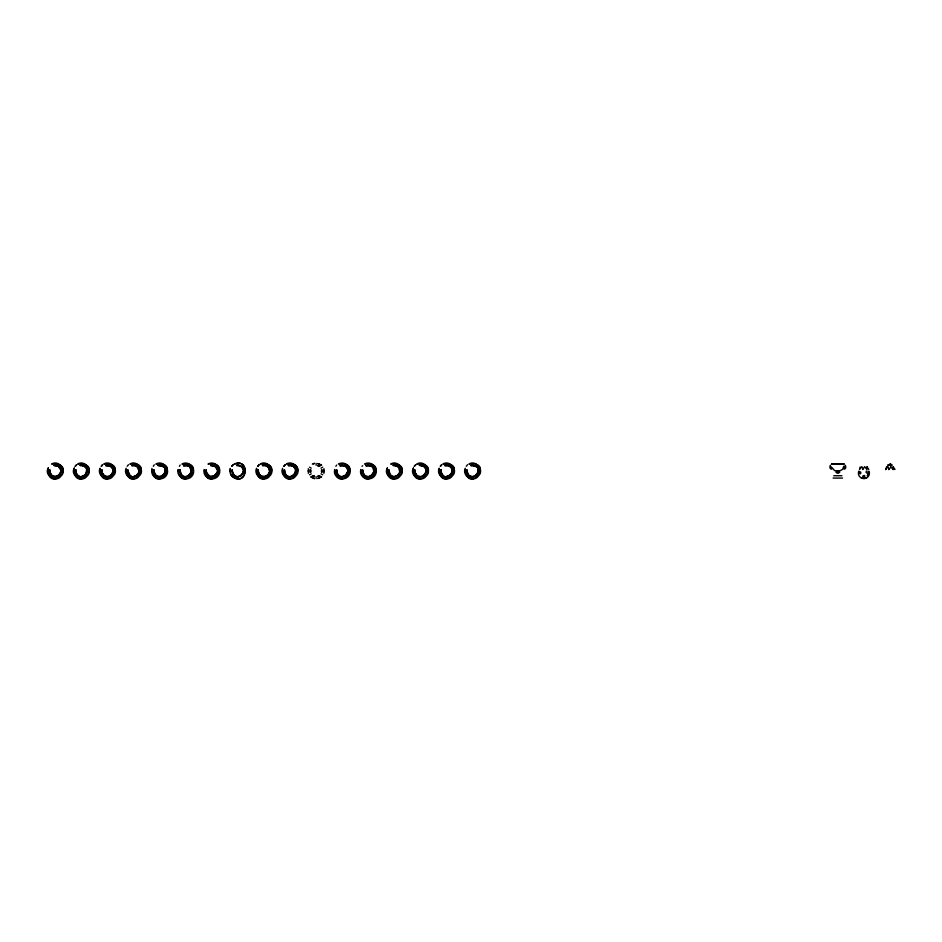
<?xml version="1.0" encoding="UTF-8"?>
<svg xmlns="http://www.w3.org/2000/svg" width="942" height="942" viewBox="0 0 942 942"><rect width="100%" height="100%" fill="white"/><g stroke="black" fill="none" stroke-linecap="round" stroke-linejoin="round"><path stroke-width="1.41" d="M859.504 469.516L860.14 466.985M886.128 468.892L885.598 469.516L886.681 466.667M308.281 473.296L308.552 472.366M323.966 468.704L323.836 469.328M105.716 465.301C124.662 465.136 103.29 488.71 101.606 469.834M101.913 471L102.019 469.917M112.969 471L112.545 473.12M131.798 465.301C150.744 465.136 129.372 488.71 127.688 469.834M139.369 471.577L139.369 470.423M154.111 470.458L154.5 473.12M165.109 471.542L164.72 468.88M205.945 469.834C207.169 488.074 228.847 466.396 210.619 465.16M258.002 471L258.12 469.834C259.356 488.074 281.01 466.384 262.794 465.16M269.824 471L269.706 472.142M336.683 471L336.789 469.917M347.739 471L347.633 472.083M414.963 470.458L415.175 472.601M425.961 471.542L425.749 469.399M441.021 471L441.127 469.917M452.078 471L451.654 473.12M858.668 471.224C856.243 480.738 871.385 480.75 869.195 471.377M888.683 465.065L887.611 465.183M308.576 469.858L308.576 472.142M323.671 472.142L323.671 469.858M842.56 478.077L833.105 478.077M49.431 470.423L49.514 469.858C50.527 488.074 72.404 466.396 54.106 465.16M49.702 469.893C50.868 487.273 71.545 466.608 54.165 465.43M49.844 469.917L49.773 471.542M75.513 469.834C76.749 488.074 98.427 466.396 80.188 465.16M75.784 469.893C76.961 487.273 97.627 466.608 80.247 465.43M75.937 469.917L76.066 472.601M101.877 469.893L101.795 471.553M126.04 469.516C128.854 494.538 155.701 461.827 130.608 463.947M127.959 469.893C129.572 487.885 149.943 465.407 131.88 465.572M139.027 471.542L138.627 473.12M152.121 469.516C154.935 494.538 181.782 461.827 156.69 463.947M153.77 469.834C155.465 488.71 176.837 465.136 157.879 465.301M154.041 469.893C155.654 487.885 176.024 465.407 157.962 465.572M178.215 469.516C181.017 494.538 207.864 461.827 182.772 463.947M179.863 469.834C182.053 489.357 202.989 463.841 183.419 465.501L183.996 465.383M180.134 469.893C181.735 487.885 202.118 465.407 184.043 465.572M180.275 469.917L180.405 472.601L181.782 474.909M204.296 469.516C207.11 494.538 233.957 461.827 208.865 463.947M206.216 469.893C207.381 487.273 228.058 466.608 210.678 465.43M232.026 469.834C233.263 488.074 254.941 466.396 236.701 465.16M232.297 469.893C233.475 487.273 254.14 466.608 236.76 465.43M258.391 469.893C257.119 474.862 263.772 478.854 267.552 475.38M282.553 469.516C285.367 494.538 312.214 461.827 287.122 463.947M284.201 469.834C285.885 488.71 307.257 465.136 288.311 465.301M284.472 469.893C286.085 487.885 306.456 465.407 288.393 465.572M284.614 469.917L284.614 472.083M310.283 469.834L310.283 472.166M310.707 469.917L310.707 472.083M321.54 472.083L321.54 469.917M321.964 472.166L321.964 469.834M334.728 469.516C337.53 494.538 364.377 461.827 339.285 463.947M336.376 469.834C338.06 488.71 359.432 465.136 340.486 465.301M336.647 469.893C338.731 488.498 358.69 464.182 340.038 465.76M360.81 469.516C363.624 494.538 390.471 461.827 365.378 463.947M362.458 469.834C364.648 489.357 385.584 463.841 366.014 465.501M362.729 469.893C364.813 488.498 384.783 464.182 366.12 465.76M388.54 469.834C389.764 488.074 411.454 466.396 393.214 465.16M388.81 469.893C389.988 487.273 410.653 466.608 393.273 465.43M388.964 469.917L390.106 474.509M399.797 472.083L398.654 467.491M414.633 469.834C415.858 488.074 437.535 466.396 419.308 465.16M414.904 469.893C416.07 487.273 436.747 466.608 419.355 465.43M440.715 469.834C442.399 488.71 463.77 465.136 444.824 465.301M440.986 469.893C442.599 487.885 462.969 465.407 444.907 465.572M465.148 469.516C467.962 494.538 494.809 461.827 469.717 463.947M466.796 469.834C468.492 488.71 489.864 465.136 470.906 465.301M467.067 469.893C468.68 487.885 489.051 465.407 470.988 465.572M310.589 469.74L310.589 472.26M321.658 472.26L321.658 469.74M180.181 465.077L179.38 466.266M336.694 465.077L335.894 466.266M862.825 469.516L864.662 466.667L866.97 469.516M887.929 466.667L888.918 469.516L889.048 468.892M843.867 466.113L842.56 469.375L839.628 470.965M830.891 466.443C833.882 471.082 828.289 469.246 830.314 465.289M60.559 472.601L60.771 470.458M100.135 468.786C101.1 494.844 130.549 462.357 104.515 463.947M165.027 472.083L163.884 474.509M256.648 468.786C257.613 494.844 287.063 462.357 261.028 463.947M269.377 472.083L269.059 473.12M425.89 472.083L424.736 474.509L422.581 476.11M439.255 468.786C440.208 494.844 469.658 462.357 443.635 463.947M478.053 472.083L475.71 475.592M48.219 468.08C47.642 495.009 79.281 463.37 52.352 463.947M74.3 468.08C73.723 495.009 105.363 463.37 78.433 463.947M295.14 473.12L295.458 469.917M347.492 472.601L346.114 474.909M387.327 468.08C386.75 495.009 418.389 463.37 391.46 463.947M413.42 468.08C412.832 495.009 444.483 463.37 417.542 463.947M866.605 468.892L867.323 466.985M890.743 466.667L893.051 469.516L892.992 466.667M867.923 474.427L868.23 473.732M152.074 469.917C149.931 477.794 161.894 482.222 166.251 475.616C170.843 468.986 162.719 459.908 155.83 464.076M178.156 469.917C176.013 477.794 187.976 482.222 192.333 475.616C196.925 468.986 188.812 459.908 181.912 464.076M204.249 469.917C202.106 477.794 214.07 482.222 218.426 475.616C223.019 468.986 214.894 459.908 207.994 464.076M308.587 469.917L307.952 471L308.587 472.083M323.659 472.083L324.295 471L323.659 469.917M334.669 469.917C332.526 477.794 344.489 482.222 348.846 475.616C353.438 468.986 345.325 459.908 338.425 464.076M360.762 469.917C358.619 477.794 370.583 482.222 374.94 475.616C379.532 468.986 371.407 459.908 364.507 464.076M60.37 473.12L59.546 474.509M216.884 473.12L216.048 474.509M269.377 473.249L268.835 474.262M295.458 473.249L294.575 474.721M373.397 473.12L371.796 475.274M399.49 473.12L398.972 474.073M362.658 465.76L361.975 466.266M51.492 464.076C58.687 459.425 67.506 470.494 60.9 476.24C55.943 483.281 43.591 475.157 48.348 467.833M77.574 464.076C84.768 459.425 93.599 470.494 86.982 476.24C82.06 483.164 69.991 475.404 74.241 468.056M103.655 464.076C110.709 459.46 119.622 470.317 113.193 475.981C108.495 483.152 96.473 475.875 100.04 468.245M129.749 464.076C136.79 459.46 145.704 470.317 139.275 475.981C134.576 483.152 122.566 475.875 126.134 468.245M234.087 464.076C249.5 457.306 248.04 487.202 232.474 476.393C229.507 474.803 230.802 468.916 230.189 468.445C230.625 469.74 229.165 470.941 230.331 472.083C229.978 474.627 232.132 476.699 234.087 477.924C247.287 484.989 250.125 458.53 234.947 463.947M260.169 464.076C267.222 459.46 276.136 470.317 269.706 475.981C265.008 483.152 252.986 475.875 256.554 468.245M286.25 464.076C293.303 459.46 302.217 470.317 295.788 475.981C291.09 483.152 279.079 475.875 282.647 468.245M312.344 464.076L314.451 463.287M390.6 464.076C397.795 459.425 406.626 470.494 400.009 476.24C395.051 483.281 382.699 475.157 387.456 467.833M416.682 464.076C423.888 459.425 432.708 470.494 426.102 476.24C421.18 483.164 409.111 475.404 413.361 468.056M442.764 464.076C449.817 459.46 458.73 470.317 452.301 475.981C447.603 483.152 435.593 475.875 439.16 468.245M468.857 464.076C475.898 459.46 484.812 470.317 478.395 475.981C473.685 483.152 461.674 475.875 465.242 468.245M85.946 474.073L86.64 469.399M112.31 473.602L111.709 474.509M138.403 473.602L136.59 475.592L133.529 476.522M190.296 474.073L191.191 470.458L189.601 467.091M268.823 473.602L268.223 474.509M451.43 473.602L450.464 474.909M154.264 464.83L153.299 466.266M321.634 476.923L318.031 478.454M866.428 471.047C864.685 473.638 869.419 473.873 867.923 471.118M151.933 468.445L151.898 469.328M890.849 466.985L888.918 469.516M860.034 468.892L861.848 466.667L862.954 468.892M885.598 469.516L887.647 466.985M892.086 465.065L890.614 464.229L890.143 465.16M59.805 474.721L58.534 475.875M75.454 466.16L76.514 465.101M85.628 474.509L84.862 475.274M101.536 466.16L102.596 465.101M189.966 474.509L188.306 475.875M231.968 466.16L233.027 465.101M257.637 466.266L259.109 465.101M267.964 475.015C271.991 471.412 268.081 464.088 262.842 465.43M268.494 474.721L267.681 475.533M283.719 466.266L285.202 465.101M294.304 474.509L292.15 476.11M398.654 474.509L397.889 475.274M414.562 466.16L415.622 465.101M440.656 466.16L441.716 465.101M215.694 474.909L214.387 475.875M241.376 475.274L242.977 473.12L243.283 469.917M267.858 474.909L265.562 476.287L262.877 476.417M58.769 475.274L57.874 475.875M85.074 475.533L83.061 476.617M241.588 475.533L240.116 476.428M319.903 475.604L317.854 476.699M345.714 475.274L344.819 475.875M450.052 475.274L446.013 476.499M320.881 476.97L317.819 478.442M257.955 466.172L258.873 464.7M284.048 466.172L284.967 464.7M319.314 475.686L317.795 476.417M866.887 477.688L864.709 478.595M110.508 475.592L107.977 476.499L104.833 475.875M319.197 475.592L317.725 476.287M309.518 474.815L311.213 473.838M321.034 468.162L322.729 467.185M888.271 464.83L890.426 464.347L888.647 464.736M58.039 476.181L55.849 476.84M83.956 475.875L81.353 476.522M240.469 475.875L239.468 476.287M475.239 475.875L473.178 476.499M102.36 464.7L101.124 466.266M128.453 464.7L127.205 466.266M441.48 464.7L440.232 466.266M467.562 464.7L466.314 466.266M183.584 465.89L185.692 465.478M161.859 476.428L159.61 476.864M213.893 476.11L209.666 476.11L206.486 472.601M340.097 465.89L342.747 465.501M366.179 465.89L367.757 465.501M344.325 476.11L341.663 476.499M370.406 476.11L368.84 476.499M313.333 463.9L314.428 463.558M75.042 466.266L76.62 464.689M231.555 466.266L233.133 464.689M414.15 466.266L415.74 464.689M889.436 464.382L889.354 464.382M105.787 465.572C121.294 464.123 107.906 486.461 101.877 472.107M105.834 465.713L110.049 466.125M131.915 465.713L133.529 465.478M187.305 476.287L185.692 476.522M262.347 465.713L265.032 465.583M288.429 465.713L290.042 465.478M291.643 476.287L290.042 476.522M395.981 476.287L393.838 476.499M444.942 465.713L447.097 465.501M471.035 465.713L472.095 465.501M54.189 465.583L58.333 466.408L60.688 469.917M80.27 465.583L81.353 465.478M56.343 476.417L52.199 475.592L49.844 472.083M158.527 465.583L161.73 465.89M108.589 476.758L107.435 476.864M210.702 465.583L214.847 466.408L217.072 469.399M160.693 476.417L157.491 476.11M236.783 465.583L237.867 465.478M212.927 476.758L211.785 476.864M238.95 476.417L237.867 476.522M265.102 476.758L263.948 476.864M393.297 465.583L394.922 465.501M80.776 465.16L83.061 465.383M132.952 465.16L134.671 465.242M831.633 463.829L844.032 463.829M831.445 464.147L844.22 464.147M836.873 470.776L838.804 470.776M836.873 471.495L838.804 471.495M835.872 472.201L839.793 472.201M836.802 473.12L838.863 473.12M833.752 475.734L841.913 475.734M472.637 465.478L474.756 465.89M420.462 465.478L423.076 466.125M368.298 465.478L369.9 465.713M290.042 465.136L291.184 465.242M472.637 476.522L470.517 476.11M237.867 465.136L239.574 465.383M420.462 476.522L417.859 475.875M185.692 465.136L187.399 465.383M368.298 476.522L366.685 476.287M290.042 476.864L288.888 476.758M237.867 476.864L236.725 476.758M185.692 476.864L183.996 476.617M133.529 476.864L132.375 476.758M81.353 476.864L79.646 476.617M890.237 464.324L891.356 464.677M863.92 478.666L861.188 477.841M890.685 464.406L891.262 464.594M395.463 465.583L398.289 467.091M393.297 476.417L390.471 474.909M291.113 465.583L292.15 465.89M265.102 465.242L266.197 465.572M288.959 476.417L287.922 476.11M238.95 465.583L241.376 466.726L243.154 469.399M262.806 476.758L260.228 475.533M236.783 476.417L234.358 475.274L232.58 472.601M160.752 465.242L162.377 465.819M106.293 476.758L105.198 476.428M317.819 463.558L320.881 465.03M314.428 478.442L311.366 476.97M836.037 470.965L834.412 470.447L832.222 467.903M317.795 465.583L319.314 466.314M314.451 476.417L312.932 475.686M343.818 465.713L344.819 466.125M317.854 465.301L319.903 466.396M317.725 465.713L319.197 466.408M340.604 476.287L339.603 475.875M291.737 465.383L292.809 465.819M314.522 476.287L313.05 475.592M312.344 475.604L314.392 476.699M187.305 465.713L188.306 466.125M184.09 476.287L183.089 475.875M82.955 465.713L84.862 466.726M79.752 476.287L77.845 475.274M370.406 465.89L371.796 466.726M366.179 476.11L364.79 475.274M135.636 465.89L136.59 466.408M131.409 476.11L130.455 475.592M891.12 464.559L891.78 465.136M309.518 467.185L311.213 468.162M321.034 473.838L322.729 474.815M475.239 466.125L476.146 466.726M470.034 475.875L469.128 475.274M449.157 466.125L450.464 467.091M443.941 475.875L442.646 474.909M266.716 465.819L268.105 466.855M162.212 466.125L163.884 467.491M157.008 475.875L155.336 474.509M110.202 465.819L111.168 466.467M318.031 463.546L321.634 465.077M345.278 466.408L346.114 467.091M339.144 475.592L338.296 474.909M293.303 466.125L294.187 466.855M286.78 475.875L285.497 474.721M110.508 466.408L112.545 468.88M104.374 475.592L102.337 473.12M423.971 466.726L425.572 468.88M416.965 475.274L415.363 473.12M267.457 466.726L268.223 467.491M260.451 475.274L259.674 474.509M181.971 475.533L181.158 474.721M137.026 466.726L139.051 471M130.02 475.274L127.994 471M58.993 466.467L59.805 467.279M894.311 468.892L894.9 469.516L893.405 466.985M868.818 469.516L866.911 466.667M293.951 467.091L295.329 469.399M286.132 474.909L284.743 472.601M233.722 475.145L232.992 474.262M129.372 475.145L128.642 474.262M85.263 467.091L86.464 468.88M77.444 474.909L76.243 473.12M314.451 478.713L310.613 476.923M450.818 467.491L451.654 468.88M442.281 474.509L441.445 473.12M346.479 467.491L347.08 468.398M337.931 474.509L337.33 473.602M845.351 465.289C847.376 469.246 841.783 471.082 844.786 466.443M372.891 467.927L373.821 471M363.694 474.073L362.764 471M268.552 467.927L269.059 468.88M259.356 474.073L258.85 473.12M892.686 468.892L893.051 469.516M308.552 469.634L308.281 468.704M323.836 472.672L323.966 473.296M477.747 468.88L478.159 471M467.526 473.12L467.114 471M347.315 468.88L347.704 470.458M337.106 473.12L336.706 471.542M284.614 473.249L284.201 471.577M269.377 468.751L269.789 470.423M258.532 473.249L258.19 472.142M243.283 468.751L243.625 469.858M217.202 468.751L217.649 471M128.1 473.249L127.771 472.142M451.842 469.399L452.054 470.458M102.148 472.601L101.936 471.542M859.493 473.355L859.234 471.412M269.377 469.917L269.483 471M258.532 472.083L258.426 471M232.45 472.083L232.344 471M113.193 469.858L113.311 471M101.677 472.142L101.571 471M316.123 463.37L316.123 465.324M316.123 476.676L316.123 478.63M863.025 476.146C864.509 479.878 866.122 473.273 863.025 476.146M859.504 472.484C860.423 476.711 861.954 469.834 859.504 472.484M867.346 475.639C867.841 478.218 868.96 473.002 867.346 475.639"/></g></svg>
